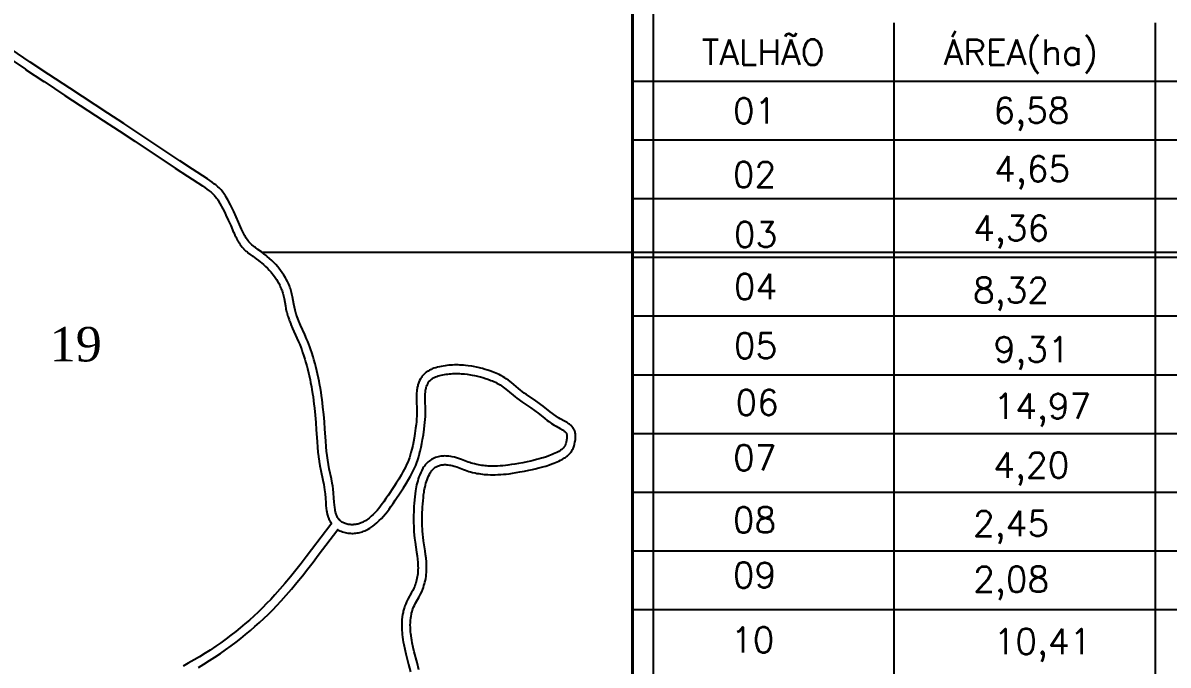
# Model space of a CAD drawing. Header units: metres. Extents: x 711461 to 714408, y 7855790 to 7857874.
# Drawn here: x 713334 to 713999, y 7857060 to 7857433 of the extents above; entities that cross this region are included whole.
import ezdxf
from ezdxf.enums import TextEntityAlignment as Align

# ---------------------------------------------------------------- set-up
doc = ezdxf.new("R2010")
doc.units = ezdxf.units.M
doc.linetypes.add('CONTINUO', pattern=[0])
for name, color, linetype in [('011400xxxx', 1, 'Continuous'), ('011400xxxx019', 5, 'Continuous'), ('011400xxxx021', 5, 'Continuous'), ('Legenda', 7, 'Continuous'), ('MALHA', 8, 'CONTINUO'), ('Margen2', 5, 'Continuous'), ('NUMERAÇÕES', 7, 'Continuous'), ('texto', 7, 'Continuous'), ('ÁREAS', 7, 'Continuous')]:
    doc.layers.add(name, color=color, linetype=linetype)
doc.layers.add('NUMERAÇÕES DOS TALHÕES', color=7, linetype='Continuous', true_color=0xffffff)
doc.styles.add('AREAS', font='times.ttf')
doc.styles.add('SIMPLEX', font='simplex', dxfattribs={"height": 0.2})

# ---------------------------------------------------------------- blocks, each defined once
blk = doc.blocks.new('area_de_talhao')
at = {"layer": 'NUMERAÇÕES', "linetype": 'Continuous', "style": 'AREAS'}
blk.add_attdef('NRO', text='', height=20, dxfattribs=at).set_placement((0, 6.08), align=Align.CENTER)
at = {"layer": 'ÁREAS', "linetype": 'Continuous', "style": 'AREAS', "flags": 1}
for tag, height, p in [('AREAREAL', 0.001, (0, 0)), ('AREA', 20, (0, -23.92))]:
    blk.add_attdef(tag, text='', height=height, dxfattribs=at).set_placement(p, align=Align.CENTER)

msp = doc.modelspace()

# ---------------------------------------------------------------- linework, layer by layer
at = {"layer": '011400xxxx'}
msp.add_lwpolyline([(713563.75, 7857057.8), (713562.72, 7857061.95), (713561.14, 7857068.14), (713560.52, 7857070.73), (713559.96, 7857073.33), (713559.66, 7857074.91), (713559.49, 7857075.97), (713559.25, 7857077.57), (713559.12, 7857078.65), (713559.01, 7857079.74), (713558.93, 7857080.83), (713558.85, 7857082.46), (713558.84, 7857083.55), (713558.88, 7857085.19), (713558.95, 7857086.27), (713559.12, 7857087.88), (713559.28, 7857088.94), (713559.48, 7857089.99), (713559.6, 7857090.51), (713559.87, 7857091.54), (713560.19, 7857092.55), (713560.36, 7857093.05), (713560.75, 7857094.03), (713561.19, 7857094.99), (713561.91, 7857096.42), (713563.99, 7857100.15), (713564.75, 7857101.58), (713565.43, 7857103.04), (713566.05, 7857104.53), (713566.41, 7857105.54), (713566.75, 7857106.57), (713567.05, 7857107.6), (713567.32, 7857108.64), (713567.56, 7857109.69), (713567.77, 7857110.75), (713567.94, 7857111.81), (713568.08, 7857112.87), (713568.22, 7857114.46), (713568.28, 7857115.53), (713568.31, 7857116.59), (713568.29, 7857118.18), (713568.24, 7857119.25), (713568.18, 7857120.31), (713567.98, 7857122.43), (713567.73, 7857124.55), (713567.43, 7857126.67), (713566.56, 7857132.51), (713566.28, 7857134.64), (713566.11, 7857136.24), (713565.93, 7857138.38), (713565.86, 7857139.45), (713565.78, 7857141.05), (713565.72, 7857143.19), (713565.71, 7857145.87), (713565.74, 7857147.47), (713565.79, 7857149.07), (713565.86, 7857150.67), (713565.95, 7857152.27), (713566.06, 7857153.86), (713566.24, 7857155.98), (713566.39, 7857157.56), (713566.57, 7857159.14), (713566.79, 7857160.71), (713566.96, 7857161.76), (713567.16, 7857162.81), (713567.38, 7857163.85), (713567.63, 7857164.9), (713567.91, 7857165.94), (713568.22, 7857166.99), (713568.58, 7857168.03), (713568.97, 7857169.07), (713569.41, 7857170.1), (713569.9, 7857171.1), (713570.44, 7857172.06), (713570.74, 7857172.52), (713571.05, 7857172.96), (713571.38, 7857173.39), (713571.72, 7857173.8), (713572.09, 7857174.18), (713572.47, 7857174.54), (713572.87, 7857174.88), (713573.29, 7857175.19), (713573.74, 7857175.47), (713574.2, 7857175.72), (713574.68, 7857175.94), (713575.18, 7857176.13), (713575.69, 7857176.3), (713576.22, 7857176.44), (713576.75, 7857176.55), (713577.29, 7857176.64), (713577.84, 7857176.7), (713578.39, 7857176.74), (713578.93, 7857176.76), (713579.48, 7857176.75), (713580.03, 7857176.72), (713580.56, 7857176.68), (713581.63, 7857176.53), (713582.15, 7857176.43), (713583.19, 7857176.19), (713584.21, 7857175.9), (713585.73, 7857175.39), (713586.74, 7857175.01), (713589.75, 7857173.85), (713590.76, 7857173.48), (713591.77, 7857173.14), (713592.8, 7857172.82), (713593.82, 7857172.53), (713594.86, 7857172.26), (713596.42, 7857171.91), (713597.47, 7857171.7), (713598.52, 7857171.52), (713599.58, 7857171.36), (713600.64, 7857171.22), (713601.7, 7857171.11), (713602.77, 7857171.02), (713603.83, 7857170.95), (713605.43, 7857170.89), (713606.5, 7857170.87), (713608.11, 7857170.88), (713609.71, 7857170.94), (713611.31, 7857171.03), (713612.91, 7857171.15), (713614.51, 7857171.31), (713616.1, 7857171.5), (713618.22, 7857171.79), (713620.33, 7857172.12), (713622.43, 7857172.49), (713625.05, 7857172.98), (713627.66, 7857173.5), (713629.75, 7857173.94), (713631.3, 7857174.29), (713633.37, 7857174.8), (713634.92, 7857175.21), (713636.45, 7857175.64), (713637.47, 7857175.95), (713639.51, 7857176.62), (713641.02, 7857177.17), (713642.03, 7857177.55), (713643.03, 7857177.96), (713644.03, 7857178.39), (713645.02, 7857178.84), (713646.01, 7857179.31), (713646.98, 7857179.82), (713647.46, 7857180.08), (713648.39, 7857180.64), (713648.84, 7857180.94), (713649.7, 7857181.57), (713650.12, 7857181.9), (713650.51, 7857182.25), (713650.9, 7857182.61), (713651.26, 7857182.99), (713651.6, 7857183.38), (713651.93, 7857183.79), (713652.23, 7857184.22), (713652.52, 7857184.66), (713652.78, 7857185.12), (713653.03, 7857185.59), (713653.26, 7857186.07), (713653.47, 7857186.57), (713653.67, 7857187.07), (713653.84, 7857187.59), (713654.15, 7857188.64), (713654.38, 7857189.73), (713654.48, 7857190.28), (713654.62, 7857191.39), (713654.7, 7857192.51), (713654.7, 7857193.07), (713654.69, 7857193.62), (713654.65, 7857194.17), (713654.59, 7857194.7), (713654.5, 7857195.23), (713654.39, 7857195.74), (713654.24, 7857196.24), (713654.06, 7857196.71), (713653.85, 7857197.17), (713653.61, 7857197.61), (713653.34, 7857198.03), (713653.03, 7857198.43), (713652.7, 7857198.81), (713652.35, 7857199.18), (713651.97, 7857199.53), (713651.57, 7857199.87), (713651.15, 7857200.19), (713650.71, 7857200.51), (713649.8, 7857201.12), (713648.35, 7857201.98), (713645.85, 7857203.36), (713644.87, 7857203.93), (713643.46, 7857204.82), (713642.12, 7857205.75), (713641.25, 7857206.39), (713639.98, 7857207.36), (713635.87, 7857210.65), (713634.62, 7857211.62), (713633.78, 7857212.25), (713631.62, 7857213.77), (713626.3, 7857217.37), (713624.99, 7857218.3), (713623.69, 7857219.26), (713622.84, 7857219.91), (713621.59, 7857220.92), (713617.47, 7857224.34), (713615.79, 7857225.65), (713614.5, 7857226.58), (713613.62, 7857227.17), (713612.71, 7857227.72), (713611.32, 7857228.5), (713610.37, 7857228.99), (713609.41, 7857229.44), (713608.43, 7857229.88), (713607.44, 7857230.28), (713606.43, 7857230.67), (713604.91, 7857231.21), (713603.89, 7857231.55), (713602.35, 7857232.02), (713600.79, 7857232.46), (713599.76, 7857232.73), (713598.19, 7857233.1), (713597.15, 7857233.33), (713595.57, 7857233.64), (713594.52, 7857233.83), (713592.4, 7857234.14), (713590.81, 7857234.32), (713589.74, 7857234.41), (713588.68, 7857234.49), (713587.61, 7857234.54), (713586.53, 7857234.57), (713585.46, 7857234.57), (713584.38, 7857234.56), (713583.3, 7857234.52), (713582.22, 7857234.45), (713581.14, 7857234.36), (713580.05, 7857234.25), (713578.96, 7857234.11), (713577.87, 7857233.94), (713576.78, 7857233.75), (713575.69, 7857233.52), (713574.61, 7857233.26), (713573.55, 7857232.97), (713572.51, 7857232.62), (713571.49, 7857232.23), (713570.99, 7857232.02), (713570.03, 7857231.55), (713569.1, 7857231.02), (713568.66, 7857230.74), (713568.23, 7857230.43), (713567.81, 7857230.11), (713567.4, 7857229.77), (713567.01, 7857229.42), (713566.64, 7857229.04), (713566.28, 7857228.65), (713565.94, 7857228.24), (713565.61, 7857227.81), (713565.3, 7857227.37), (713565.01, 7857226.92), (713564.73, 7857226.45), (713564.23, 7857225.5), (713563.8, 7857224.5), (713563.6, 7857224), (713563.27, 7857222.98), (713563.13, 7857222.47), (713562.89, 7857221.43), (713562.79, 7857220.91), (713562.63, 7857219.86), (713562.57, 7857219.34), (713562.48, 7857218.28), (713562.42, 7857216.68), (713562.41, 7857215.07), (713562.46, 7857213.45), (713562.63, 7857209.12), (713562.66, 7857207.5), (713562.65, 7857206.43), (713562.59, 7857204.82), (713562.49, 7857203.23), (713562.35, 7857201.63), (713562.18, 7857200.04), (713561.91, 7857197.92), (713561.46, 7857194.74), (713561.04, 7857192.09), (713560.67, 7857189.97), (713560.25, 7857187.87), (713559.77, 7857185.78), (713559.23, 7857183.72), (713558.77, 7857182.19), (713558.27, 7857180.68), (713557.91, 7857179.68), (713557.33, 7857178.21), (713556.7, 7857176.75), (713556.02, 7857175.32), (713555.31, 7857173.9), (713554.55, 7857172.49), (713553.5, 7857170.64), (713552.12, 7857168.35), (713550.69, 7857166.07), (713549.21, 7857163.81), (713545.92, 7857158.84), (713544.71, 7857157.04), (713543.48, 7857155.25), (713542.54, 7857153.94), (713541.57, 7857152.65), (713540.57, 7857151.39), (713539.54, 7857150.17), (713538.47, 7857148.99), (713537.35, 7857147.86), (713536.19, 7857146.78), (713534.96, 7857145.76), (713534.11, 7857145.12), (713533.68, 7857144.81), (713532.79, 7857144.22), (713531.86, 7857143.68), (713531.39, 7857143.43), (713530.41, 7857142.98), (713529.91, 7857142.78), (713529.41, 7857142.6), (713528.89, 7857142.43), (713528.36, 7857142.29), (713527.82, 7857142.17), (713527.27, 7857142.06), (713526.72, 7857141.99), (713526.15, 7857141.93), (713525.59, 7857141.9), (713525.01, 7857141.89), (713524.44, 7857141.91), (713523.87, 7857141.95), (713523.3, 7857142.01), (713522.74, 7857142.1), (713522.19, 7857142.22), (713521.64, 7857142.36), (713521.11, 7857142.52), (713520.59, 7857142.71), (713520.09, 7857142.93), (713519.61, 7857143.18), (713519.15, 7857143.45), (713518.71, 7857143.75), (713518.29, 7857144.08), (713517.9, 7857144.43), (713517.54, 7857144.82), (713517.21, 7857145.23), (713516.91, 7857145.66), (713516.63, 7857146.12), (713516.38, 7857146.59), (713516.16, 7857147.09), (713515.96, 7857147.59), (713515.77, 7857148.11), (713515.47, 7857149.16), (713515.24, 7857150.22), (713515.14, 7857150.76), (713514.99, 7857151.82), (713514.83, 7857153.41), (713514.72, 7857154.99), (713514.54, 7857157.55), (713514.33, 7857160.11), (713514.07, 7857162.65), (713513.84, 7857164.34), (713513.57, 7857166.03), (713513.09, 7857168.54), (713511.83, 7857174.39), (713511.32, 7857176.9), (713510.88, 7857179.42), (713510.51, 7857181.96), (713510.22, 7857184.5), (713509.98, 7857187.05), (713509.72, 7857190.46), (713509.27, 7857197.29), (713508.96, 7857201.55), (713508.6, 7857205.8), (713508.17, 7857210.05), (713507.88, 7857212.6), (713507.67, 7857214.29), (713507.33, 7857216.83), (713507.08, 7857218.52), (713506.68, 7857221.05), (713506.39, 7857222.74), (713505.93, 7857225.26), (713505.59, 7857226.93), (713505.06, 7857229.44), (713504.68, 7857231.1), (713504.07, 7857233.59), (713503.63, 7857235.24), (713502.94, 7857237.71), (713502.45, 7857239.35), (713501.67, 7857241.79), (713501.12, 7857243.41), (713500.54, 7857245.02), (713499.94, 7857246.62), (713499.31, 7857248.21), (713498.65, 7857249.8), (713497.62, 7857252.16), (713495.15, 7857257.64), (713494.15, 7857260), (713493.52, 7857261.59), (713493.23, 7857262.39), (713492.67, 7857263.99), (713492.18, 7857265.62), (713491.96, 7857266.44), (713491.58, 7857268.1), (713491.25, 7857269.78), (713490.51, 7857273.99), (713490.17, 7857275.66), (713489.97, 7857276.5), (713489.76, 7857277.32), (713489.52, 7857278.14), (713489.26, 7857278.95), (713488.98, 7857279.76), (713488.67, 7857280.55), (713488.34, 7857281.34), (713487.99, 7857282.13), (713487.62, 7857282.9), (713486.82, 7857284.42), (713486.39, 7857285.17), (713485.49, 7857286.63), (713484.54, 7857288.06), (713483.54, 7857289.45), (713482.49, 7857290.8), (713481.94, 7857291.46), (713480.82, 7857292.75), (713479.65, 7857293.99), (713478.43, 7857295.2), (713477.17, 7857296.37), (713475.87, 7857297.49), (713475.2, 7857298.04), (713473.84, 7857299.1), (713472.44, 7857300.12), (713470.32, 7857301.63), (713468.93, 7857302.65), (713468.26, 7857303.18), (713467.6, 7857303.72), (713466.96, 7857304.27), (713466.34, 7857304.84), (713465.74, 7857305.44), (713465.18, 7857306.06), (713464.65, 7857306.7), (713464.15, 7857307.37), (713463.67, 7857308.07), (713463.23, 7857308.79), (713462.8, 7857309.52), (713462.4, 7857310.28), (713462.01, 7857311.04), (713461.64, 7857311.82), (713460.93, 7857313.4), (713459.23, 7857317.4), (713457.83, 7857320.53), (713456.37, 7857323.61), (713455.62, 7857325.13), (713454.46, 7857327.41), (713452.86, 7857330.44), (713452.01, 7857331.93), (713451.56, 7857332.66), (713451.1, 7857333.38), (713450.62, 7857334.08), (713450.11, 7857334.76), (713449.58, 7857335.42), (713449.03, 7857336.06), (713448.46, 7857336.67), (713447.86, 7857337.27), (713447.24, 7857337.86), (713446.61, 7857338.42), (713445.96, 7857338.97), (713445.29, 7857339.51), (713443.92, 7857340.55), (713442.51, 7857341.55), (713441.08, 7857342.53), (713432.36, 7857348.22), (713425.18, 7857352.94), (713401.8, 7857368.45), (713392.6, 7857374.53), (713383.35, 7857380.6), (713361.2, 7857395.09), (713349.05, 7857403.09), (713338.35, 7857410.2), (713319.19, 7857423.09)], dxfattribs=at)
at = {"layer": '011400xxxx019'}
msp.add_lwpolyline([(713316.39, 7857418.95), (713335.55, 7857406.06), (713335.58, 7857406.04), (713346.27, 7857398.93), (713346.29, 7857398.92), (713358.45, 7857390.92), (713358.46, 7857390.91), (713380.6, 7857376.42), (713389.83, 7857370.36), (713399.03, 7857364.29), (713422.41, 7857348.78), (713422.43, 7857348.77), (713429.61, 7857344.05), (713429.62, 7857344.04), (713438.24, 7857338.41), (713439.57, 7857337.51), (713440.84, 7857336.61), (713442.11, 7857335.65), (713442.69, 7857335.18), (713443.24, 7857334.72), (713443.77, 7857334.25), (713444.28, 7857333.78), (713444.76, 7857333.3), (713445.21, 7857332.82), (713445.65, 7857332.33), (713446.06, 7857331.82), (713446.46, 7857331.28), (713446.87, 7857330.71), (713447.26, 7857330.09), (713447.63, 7857329.5), (713448.4, 7857328.15), (713449.98, 7857325.18), (713451.12, 7857322.95), (713451.83, 7857321.5), (713453.24, 7857318.54), (713454.61, 7857315.48), (713456.31, 7857311.49), (713456.35, 7857311.4), (713457.05, 7857309.83), (713457.1, 7857309.72), (713457.48, 7857308.93), (713457.52, 7857308.84), (713457.91, 7857308.08), (713457.96, 7857307.97), (713458.36, 7857307.22), (713458.44, 7857307.09), (713458.85, 7857306.36), (713458.94, 7857306.22), (713459.38, 7857305.5), (713459.49, 7857305.34), (713459.95, 7857304.65), (713460.08, 7857304.48), (713460.57, 7857303.81), (713460.72, 7857303.62), (713461.24, 7857302.97), (713461.4, 7857302.79), (713461.97, 7857302.16), (713462.13, 7857301.99), (713462.72, 7857301.38), (713462.87, 7857301.24), (713463.49, 7857300.66), (713463.62, 7857300.54), (713464.27, 7857299.98), (713464.38, 7857299.89), (713465.05, 7857299.34), (713465.15, 7857299.27), (713465.82, 7857298.74), (713465.92, 7857298.67), (713467.32, 7857297.63), (713467.39, 7857297.58), (713469.46, 7857296.1), (713470.72, 7857295.19), (713472, 7857294.2), (713472.56, 7857293.74), (713473.72, 7857292.74), (713474.85, 7857291.7), (713475.95, 7857290.62), (713477, 7857289.51), (713478.05, 7857288.31), (713478.51, 7857287.76), (713479.44, 7857286.58), (713480.34, 7857285.34), (713481.18, 7857284.08), (713482.02, 7857282.73), (713482.36, 7857282.15), (713483.08, 7857280.78), (713483.41, 7857280.11), (713483.71, 7857279.45), (713483.99, 7857278.79), (713484.25, 7857278.13), (713484.48, 7857277.47), (713484.7, 7857276.8), (713484.9, 7857276.12), (713485.09, 7857275.4), (713485.25, 7857274.72), (713485.57, 7857273.18), (713486.32, 7857268.94), (713486.34, 7857268.86), (713486.66, 7857267.23), (713486.69, 7857267.06), (713487.07, 7857265.39), (713487.11, 7857265.23), (713487.33, 7857264.41), (713487.38, 7857264.25), (713487.86, 7857262.64), (713487.92, 7857262.46), (713488.48, 7857260.82), (713488.52, 7857260.7), (713488.82, 7857259.9), (713488.85, 7857259.8), (713489.47, 7857258.23), (713489.52, 7857258.11), (713490.52, 7857255.74), (713490.57, 7857255.63), (713493.03, 7857250.18), (713494.01, 7857247.92), (713494.64, 7857246.41), (713495.24, 7857244.89), (713495.82, 7857243.36), (713496.37, 7857241.83), (713496.89, 7857240.31), (713497.64, 7857237.95), (713498.11, 7857236.4), (713498.78, 7857234.01), (713499.2, 7857232.43), (713499.79, 7857230.02), (713500.16, 7857228.43), (713500.68, 7857225.99), (713501, 7857224.38), (713501.46, 7857221.92), (713501.74, 7857220.3), (713502.13, 7857217.82), (713502.37, 7857216.19), (713502.71, 7857213.7), (713502.91, 7857212.05), (713503.19, 7857209.59), (713503.61, 7857205.42), (713503.97, 7857201.22), (713504.28, 7857196.98), (713504.72, 7857190.16), (713504.73, 7857190.1), (713504.99, 7857186.71), (713505, 7857186.62), (713505.24, 7857184.08), (713505.25, 7857183.98), (713505.54, 7857181.45), (713505.56, 7857181.32), (713505.92, 7857178.79), (713505.94, 7857178.64), (713506.38, 7857176.1), (713506.41, 7857175.97), (713506.92, 7857173.42), (713506.94, 7857173.37), (713508.16, 7857167.66), (713508.62, 7857165.28), (713508.87, 7857163.73), (713509.08, 7857162.19), (713509.34, 7857159.76), (713509.55, 7857157.24), (713509.73, 7857154.66), (713509.73, 7857154.64), (713509.84, 7857153.11), (713509.85, 7857152.98), (713510.01, 7857151.42), (713510.03, 7857151.22), (713510.18, 7857150.13), (713510.21, 7857149.97), (713510.3, 7857149.45), (713510.34, 7857149.25), (713510.56, 7857148.24), (713510.63, 7857147.94), (713510.93, 7857146.86), (713511.01, 7857146.6), (713511.2, 7857146.05), (713511.28, 7857145.83), (713511.47, 7857145.34), (713511.57, 7857145.12), (713511.78, 7857144.63), (713511.9, 7857144.4), (713512.14, 7857143.92), (713512.28, 7857143.67), (713512.61, 7857143.1), (713512.62, 7857143.1), (713512.87, 7857142.66), (713512.98, 7857142.43), (713512.91, 7857142.28), (713512.79, 7857142.1), (713501.49, 7857127.26), (713498.46, 7857123.31), (713495.42, 7857119.38), (713492.35, 7857115.49), (713489.24, 7857111.63), (713486.07, 7857107.83), (713483.17, 7857104.46), (713480.2, 7857101.14), (713477.85, 7857098.6), (713475.46, 7857096.11), (713473.02, 7857093.66), (713470.54, 7857091.26), (713468.01, 7857088.9), (713465.45, 7857086.58), (713462.84, 7857084.32), (713460.19, 7857082.09), (713457.5, 7857079.92), (713454.78, 7857077.79), (713452.02, 7857075.72), (713448.82, 7857073.4), (713445.99, 7857071.43), (713442.7, 7857069.23), (713439.79, 7857067.36), (713436.43, 7857065.29), (713433.46, 7857063.53), (713430.02, 7857061.58), (713426.98, 7857059.93)], dxfattribs=at)
at = {"layer": '011400xxxx021'}
msp.add_lwpolyline([(713435.88, 7857059.15), (713438.94, 7857060.96), (713442.38, 7857063.08), (713445.37, 7857065), (713448.73, 7857067.24), (713451.64, 7857069.27), (713454.92, 7857071.64), (713457.75, 7857073.77), (713460.55, 7857075.95), (713463.3, 7857078.18), (713466.02, 7857080.45), (713468.7, 7857082.78), (713471.33, 7857085.15), (713473.92, 7857087.57), (713476.47, 7857090.04), (713478.97, 7857092.55), (713481.43, 7857095.1), (713483.84, 7857097.7), (713486.87, 7857101.09), (713489.83, 7857104.53), (713493.06, 7857108.41), (713496.22, 7857112.32), (713499.33, 7857116.27), (713502.41, 7857120.23), (713505.45, 7857124.21), (713516.76, 7857139.06), (713516.76, 7857139.06), (713517.21, 7857138.79), (713517.96, 7857138.41), (713518.72, 7857138.07), (713519.5, 7857137.79), (713520.27, 7857137.55), (713521.06, 7857137.34), (713521.84, 7857137.18), (713522.63, 7857137.06), (713523.41, 7857136.97), (713524.2, 7857136.91), (713524.98, 7857136.89), (713525.76, 7857136.9), (713526.54, 7857136.94), (713527.31, 7857137.02), (713528.08, 7857137.13), (713528.84, 7857137.27), (713529.58, 7857137.44), (713530.3, 7857137.64), (713531.01, 7857137.86), (713531.7, 7857138.11), (713532.4, 7857138.39), (713533.61, 7857138.95), (713534.29, 7857139.31), (713535.42, 7857139.97), (713536.5, 7857140.68), (713537.07, 7857141.09), (713538.07, 7857141.84), (713539.48, 7857143.02), (713540.83, 7857144.26), (713542.1, 7857145.55), (713543.3, 7857146.87), (713544.45, 7857148.23), (713545.53, 7857149.6), (713546.57, 7857150.98), (713547.57, 7857152.38), (713548.85, 7857154.23), (713550.08, 7857156.07), (713553.39, 7857161.07), (713554.89, 7857163.37), (713556.38, 7857165.72), (713557.82, 7857168.12), (713558.93, 7857170.08), (713559.74, 7857171.59), (713560.52, 7857173.13), (713561.25, 7857174.69), (713561.95, 7857176.29), (713562.59, 7857177.91), (713563, 7857179.04), (713563.54, 7857180.69), (713564.04, 7857182.37), (713564.63, 7857184.59), (713565.14, 7857186.82), (713565.58, 7857189.04), (713565.98, 7857191.26), (713566.41, 7857194), (713566.87, 7857197.26), (713567.15, 7857199.46), (713567.33, 7857201.14), (713567.48, 7857202.85), (713567.59, 7857204.58), (713567.65, 7857206.32), (713567.66, 7857207.53), (713567.63, 7857209.26), (713567.45, 7857213.61), (713567.41, 7857215.13), (713567.42, 7857216.57), (713567.47, 7857217.97), (713567.55, 7857218.84), (713567.59, 7857219.21), (713567.72, 7857220.08), (713567.78, 7857220.41), (713567.97, 7857221.24), (713568.06, 7857221.53), (713568.32, 7857222.33), (713568.42, 7857222.6), (713568.74, 7857223.32), (713569.1, 7857224.01), (713569.26, 7857224.28), (713569.45, 7857224.57), (713569.65, 7857224.85), (713569.85, 7857225.12), (713570.05, 7857225.36), (713570.26, 7857225.59), (713570.47, 7857225.8), (713570.7, 7857226.01), (713570.93, 7857226.21), (713571.19, 7857226.4), (713571.46, 7857226.59), (713571.7, 7857226.75), (713572.36, 7857227.13), (713573.08, 7857227.47), (713573.37, 7857227.6), (713574.18, 7857227.91), (713575, 7857228.18), (713575.87, 7857228.42), (713576.78, 7857228.64), (713577.72, 7857228.83), (713578.69, 7857229.01), (713579.66, 7857229.15), (713580.63, 7857229.28), (713581.6, 7857229.38), (713582.57, 7857229.46), (713583.54, 7857229.52), (713584.51, 7857229.56), (713585.48, 7857229.57), (713586.45, 7857229.57), (713587.42, 7857229.54), (713588.39, 7857229.49), (713589.35, 7857229.43), (713590.31, 7857229.34), (713591.76, 7857229.18), (713593.72, 7857228.89), (713594.66, 7857228.73), (713596.13, 7857228.44), (713597.07, 7857228.23), (713598.54, 7857227.88), (713599.48, 7857227.63), (713600.94, 7857227.22), (713602.38, 7857226.78), (713603.29, 7857226.48), (713604.7, 7857225.98), (713605.59, 7857225.64), (713606.47, 7857225.28), (713607.33, 7857224.9), (713608.17, 7857224.5), (713608.96, 7857224.09), (713610.18, 7857223.41), (713610.92, 7857222.96), (713611.65, 7857222.47), (713612.8, 7857221.65), (713614.34, 7857220.44), (713618.43, 7857217.05), (713619.75, 7857215.99), (713620.68, 7857215.27), (713622.06, 7857214.25), (713623.46, 7857213.26), (713628.77, 7857209.66), (713630.85, 7857208.2), (713631.6, 7857207.64), (713632.77, 7857206.73), (713636.89, 7857203.43), (713638.25, 7857202.39), (713639.22, 7857201.68), (713640.71, 7857200.65), (713642.28, 7857199.65), (713643.38, 7857199.02), (713645.86, 7857197.64), (713647.14, 7857196.88), (713647.86, 7857196.4), (713648.14, 7857196.2), (713648.41, 7857195.99), (713648.65, 7857195.79), (713648.85, 7857195.6), (713649.01, 7857195.43), (713649.15, 7857195.28), (713649.25, 7857195.14), (713649.33, 7857195.02), (713649.39, 7857194.91), (713649.44, 7857194.8), (713649.49, 7857194.66), (713649.55, 7857194.48), (713649.6, 7857194.26), (713649.64, 7857194), (713649.67, 7857193.71), (713649.69, 7857193.39), (713649.7, 7857193.05), (713649.7, 7857192.72), (713649.64, 7857191.88), (713649.53, 7857191.02), (713649.47, 7857190.68), (713649.29, 7857189.86), (713649.07, 7857189.09), (713648.97, 7857188.78), (713648.84, 7857188.45), (713648.7, 7857188.13), (713648.56, 7857187.83), (713648.41, 7857187.55), (713648.26, 7857187.28), (713648.09, 7857187.03), (713647.93, 7857186.8), (713647.75, 7857186.58), (713647.57, 7857186.36), (713647.37, 7857186.15), (713647.14, 7857185.94), (713646.9, 7857185.73), (713646.66, 7857185.54), (713646, 7857185.05), (713645.73, 7857184.88), (713644.96, 7857184.41), (713644.61, 7857184.22), (713643.77, 7857183.79), (713642.9, 7857183.37), (713642.01, 7857182.96), (713641.1, 7857182.57), (713640.19, 7857182.2), (713639.28, 7857181.85), (713637.88, 7857181.35), (713635.97, 7857180.72), (713635.04, 7857180.44), (713633.59, 7857180.03), (713632.14, 7857179.64), (713630.16, 7857179.16), (713628.68, 7857178.82), (713626.66, 7857178.4), (713624.1, 7857177.89), (713621.54, 7857177.41), (713619.51, 7857177.05), (713617.49, 7857176.74), (713615.47, 7857176.46), (713613.97, 7857176.28), (713612.47, 7857176.13), (713610.98, 7857176.01), (713609.49, 7857175.93), (713608.01, 7857175.88), (713606.52, 7857175.87), (713605.57, 7857175.89), (713604.09, 7857175.94), (713603.13, 7857176.01), (713602.17, 7857176.09), (713601.22, 7857176.19), (713600.27, 7857176.31), (713599.33, 7857176.45), (713598.38, 7857176.61), (713597.46, 7857176.8), (713596.04, 7857177.12), (713595.14, 7857177.35), (713594.22, 7857177.61), (713593.31, 7857177.9), (713592.41, 7857178.2), (713591.5, 7857178.53), (713588.51, 7857179.69), (713587.4, 7857180.1), (713585.69, 7857180.67), (713584.44, 7857181.03), (713583.18, 7857181.32), (713582.44, 7857181.46), (713581.12, 7857181.65), (713580.36, 7857181.71), (713579.63, 7857181.75), (713578.88, 7857181.76), (713578.13, 7857181.73), (713577.37, 7857181.68), (713576.6, 7857181.59), (713575.83, 7857181.46), (713575.06, 7857181.3), (713574.29, 7857181.1), (713573.51, 7857180.85), (713572.74, 7857180.55), (713571.97, 7857180.2), (713571.21, 7857179.79), (713570.48, 7857179.32), (713569.79, 7857178.82), (713569.15, 7857178.28), (713568.55, 7857177.72), (713568, 7857177.14), (713567.49, 7857176.54), (713567.02, 7857175.93), (713566.58, 7857175.31), (713566.16, 7857174.65), (713565.47, 7857173.43), (713564.86, 7857172.17), (713564.33, 7857170.93), (713563.87, 7857169.71), (713563.46, 7857168.51), (713563.1, 7857167.32), (713562.78, 7857166.13), (713562.5, 7857164.95), (713562.25, 7857163.78), (713562.04, 7857162.62), (713561.85, 7857161.46), (713561.61, 7857159.77), (713561.42, 7857158.09), (713561.26, 7857156.43), (713561.08, 7857154.24), (713560.96, 7857152.59), (713560.87, 7857150.93), (713560.79, 7857149.27), (713560.74, 7857147.59), (713560.71, 7857145.9), (713560.72, 7857143.11), (713560.78, 7857140.86), (713560.86, 7857139.16), (713560.94, 7857138), (713561.13, 7857135.76), (713561.32, 7857134.04), (713561.61, 7857131.82), (713562.48, 7857125.95), (713562.77, 7857123.9), (713563.01, 7857121.9), (713563.19, 7857119.92), (713563.25, 7857118.98), (713563.29, 7857118.05), (713563.3, 7857116.62), (713563.28, 7857115.72), (713563.24, 7857114.82), (713563.11, 7857113.42), (713562.99, 7857112.53), (713562.84, 7857111.62), (713562.67, 7857110.72), (713562.47, 7857109.82), (713562.23, 7857108.93), (713561.98, 7857108.05), (713561.69, 7857107.18), (713561.38, 7857106.34), (713560.85, 7857105.05), (713560.27, 7857103.81), (713559.6, 7857102.54), (713557.49, 7857098.77), (713556.68, 7857097.16), (713556.14, 7857095.98), (713555.68, 7857094.8), (713555.44, 7857094.12), (713555.06, 7857092.91), (713554.74, 7857091.69), (713554.59, 7857091.02), (713554.35, 7857089.79), (713554.16, 7857088.52), (713553.96, 7857086.69), (713553.88, 7857085.4), (713553.84, 7857083.58), (713553.86, 7857082.32), (713553.94, 7857080.52), (713554.03, 7857079.3), (713554.15, 7857078.1), (713554.3, 7857076.91), (713554.55, 7857075.2), (713554.74, 7857074.03), (713555.06, 7857072.34), (713555.65, 7857069.62), (713556.29, 7857066.94), (713557.87, 7857060.73), (713558.9, 7857056.61)], dxfattribs=at)
at = {"layer": 'MALHA'}
for points in [[(713700, 7856091.45), (713700, 7857775)], [(713472.61, 7857300), (714308.82, 7857300)]]:
    msp.add_lwpolyline(points, dxfattribs=at)
at = {"layer": 'Margen2', "color": 7, "linetype": 'ByBlock', "lineweight": 40}
msp.add_lwpolyline([(714267.82, 7856650.1), (714267.82, 7857482.59), (713687.79, 7857482.59), (713687.79, 7857058.55), (713687.79, 7857024.51), (713687.79, 7856616.06)], dxfattribs=at)
at = {"layer": 'texto', "color": 7, "linetype": 'Continuous'}
for p, q in [((713839.45, 7857432.97), (713839.45, 7856650.1)), ((713991.11, 7857432.97), (713991.11, 7856922.4)), ((714267.82, 7857398.93), (713687.79, 7857398.93)), ((714267.82, 7857364.89), (713687.79, 7857364.89)), ((714267.82, 7857330.85), (713687.79, 7857330.85)), ((714267.82, 7857296.82), (713687.79, 7857296.82)), ((714267.82, 7857262.78), (713687.79, 7857262.78)), ((714267.82, 7857228.74), (713687.79, 7857228.74)), ((714267.82, 7857194.7), (713687.79, 7857194.7)), ((714267.82, 7857160.66), (713687.79, 7857160.66)), ((714267.82, 7857126.63), (713687.79, 7857126.63)), ((714267.82, 7857092.59), (713687.79, 7857092.59))]:
    msp.add_line(p, q, dxfattribs=at)

# ---------------------------------------------------------------- block references
at = {"layer": 'NUMERAÇÕES DOS TALHÕES'}
ref = msp.add_blockref('area_de_talhao', (713364.72, 7857230.55), dxfattribs=at)
ref.add_attrib('NRO', '19', dxfattribs={"layer": 'NUMERAÇÕES', "height": 20, "style": 'AREAS'}).set_placement((713364.72, 7857236.63), align=Align.CENTER)

# ---------------------------------------------------------------- texts
at = {"layer": 'Legenda', "color": 7, "style": 'SIMPLEX'}
for s, p in [('01', (713746.01, 7857374.63)), ('6,58', (713897.18, 7857374.87)), ('4,65', (713897.57, 7857340.95)), ('02', (713745.92, 7857337.64)), ('4,36', (713885.4, 7857306.56)), ('03', (713746.55, 7857302.89)), ('04', (713746.55, 7857272.68)), ('8,32', (713885.31, 7857270.54)), ('05', (713746.55, 7857238.37)), ('9,31', (713897.29, 7857236.23)), ('06', (713747.49, 7857205.43)), ('14,97', (713897.22, 7857203.31)), ('07', (713746.08, 7857173.42)), ('4,20', (713897.16, 7857169.17)), ('08', (713745.92, 7857137.35)), ('2,45', (713885.34, 7857135.24)), ('09', (713745.92, 7857105.34)), ('2,08', (713885.45, 7857102.88)), ('10', (713744.91, 7857067.79)), ('10,41', (713897.27, 7857066.89))]:
    msp.add_text(s, height=14.7, dxfattribs=at).set_placement(p)
at = {"layer": 'texto', "color": 7, "linetype": 'Continuous', "style": 'SIMPLEX'}
for s, p in [('ÁREA(ha)', (713912.99, 7857415.95)), ('TALHÃO', (713763.62, 7857415.95))]:
    msp.add_text(s, height=14.7, dxfattribs=at).set_placement(p, align=Align.MIDDLE_CENTER)

doc.saveas('drawing.dxf')
